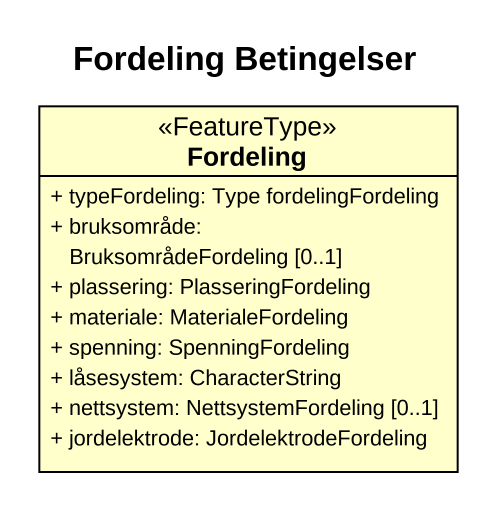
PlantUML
@startuml
title Fordeling Betingelser
hide circle
hide empty members
skinparam classAttributeIconSize 0
class Fordeling <<FeatureType>> {
  + typeFordeling: Type fordelingFordeling
  + bruksområde: BruksområdeFordeling [0..1]
  + plassering: PlasseringFordeling
  + materiale: MaterialeFordeling
  + spenning: SpenningFordeling
  + låsesystem: CharacterString
  + nettsystem: NettsystemFordeling [0..1]
  + jordelektrode: JordelektrodeFordeling
}
@enduml
